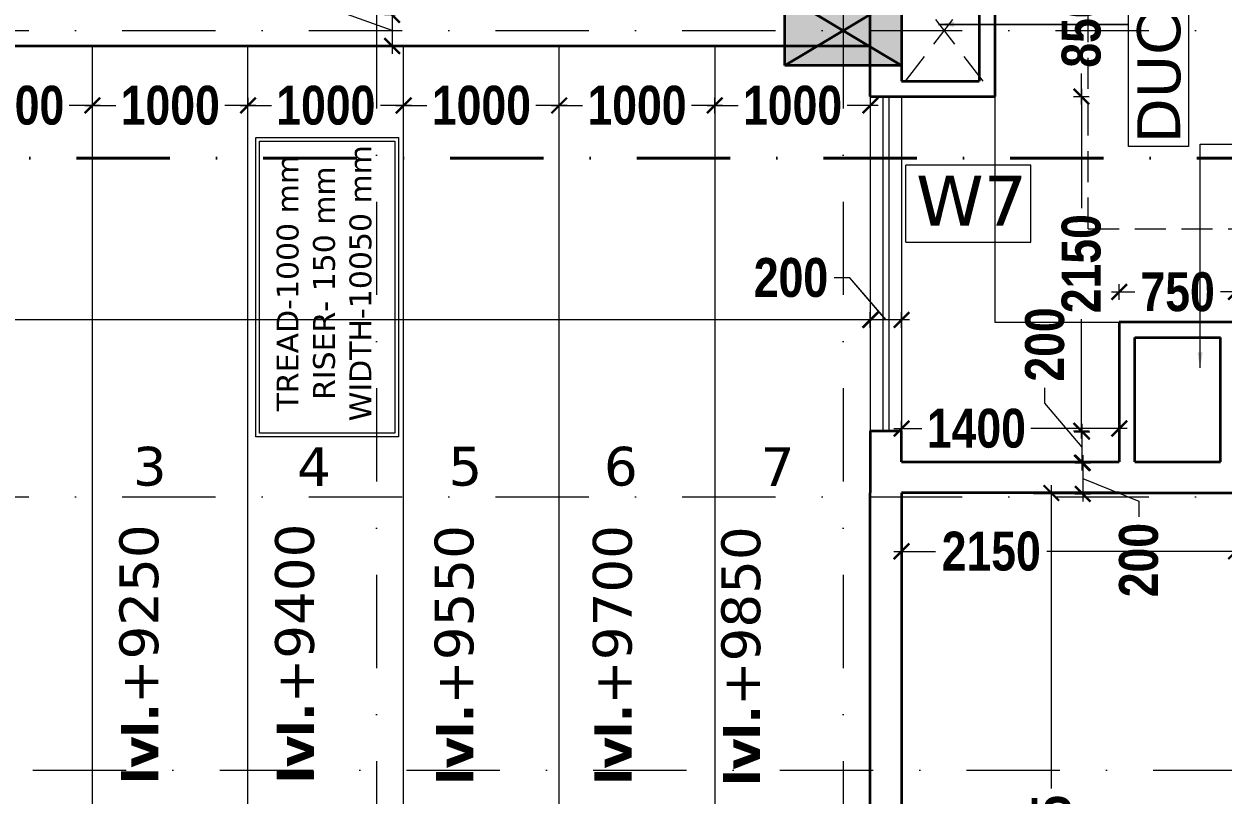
# Model space of a CAD drawing. Header units: millimetres. Extents: x -3092155 to 4513934, y -12317808 to 1850003.
# Drawn here: x -399599 to -391892, y -5538255 to -5533294 of the extents above; entities that cross this region are included whole.
import ezdxf

# ---------------------------------------------------------------- set-up
doc = ezdxf.new("R2010")
doc.units = ezdxf.units.MM
doc.header["$LTSCALE"] = 2
doc.header["$MEASUREMENT"] = 0
doc.header["$PDMODE"] = 34
doc.header["$PDSIZE"] = 500
for name, pattern in [('DASHDOT', [1, 0.5, -0.25, 0, -0.25]), ('DASHED2', [0.375, 0.25, -0.125]), ('HIDDEN', [0.375, 0.25, -0.125])]:
    doc.linetypes.add(name, pattern=pattern)
for name, color, linetype, lineweight, true_color in [('AEROW', 7, 'Continuous', 15, 0x0d0d0d), ('DOT', 7, 'DASHED2', 0, 0x89067c), ('duct text', 7, 'Continuous', 5, 0x30182a)]:
    doc.layers.add(name, color=color, linetype=linetype, lineweight=lineweight, true_color=true_color)
for name, color, linetype, lineweight in [('coloumn', 10, 'Continuous', 35), ('cornice', 12, 'Continuous', 25), ('D DIM', 250, 'Continuous', 9), ('DUCT', 37, 'Continuous', 35), ('glass', 5, 'Continuous', 15), ('GRID', 251, 'DASHDOT', 5), ('PROJ', 251, 'HIDDEN', 5), ('SILL', 74, 'Continuous', 9), ('slab', 7, 'Continuous', 15), ('Step', 251, 'Continuous', 9), ('TEXT', 7, 'Continuous', 13), ('W6', 162, 'Continuous', 5), ('WAll', 250, 'Continuous', 35)]:
    doc.layers.add(name, color=color, linetype=linetype, lineweight=lineweight)
doc.styles.add('door', font='arial.ttf', dxfattribs={"height": 70})
doc.styles.add('INNER DIM', font='ARIALNB.TTF', dxfattribs={"height": 250})
doc.styles.add('style2', font='verdana.ttf')
doc.dimstyles.new('DOOR', dxfattribs={"dimtxt": 100, "dimasz": 100, "dimexe": 25, "dimexo": 50, "dimgap": 25, "dimtad": 0, "dimtih": 1, "dimtoh": 1, "dimdec": 0, "dimzin": 3, "dimdsep": 46, "dimtxsty": 'door', "dimblk": 'OBLIQUE', "dimcen": 200, "dimclrd": 256, "dimclre": 256, "dimclrt": 256, "dimadec": 0, "dimazin": 0, "dimtfac": 1, "dimtdec": 0, "dimtofl": 0, "dimtmove": 2, "dimatfit": 3, "dimfxl": 300, "dimfxlon": 1, "dimfrac": 1, "dimtolj": 1, "dimtzin": 0, "dimlwd": -1, "dimlwe": -1, "dimarcsym": 0})
doc.dimstyles.new('external final', dxfattribs={"dimscale": 0, "dimtxt": 250, "dimasz": 100, "dimexe": 50, "dimexo": 50, "dimgap": 50, "dimtad": 0, "dimdec": 0, "dimzin": 0, "dimdsep": 46, "dimtxsty": 'INNER DIM', "dimblk": 'ARCHTICK', "dimcen": 100, "dimdle": 50, "dimclrd": 256, "dimclre": 256, "dimclrt": 256, "dimadec": 0, "dimazin": 0, "dimtfac": 1, "dimtdec": 0, "dimtix": 1, "dimtmove": 1, "dimatfit": 3, "dimfxl": 50, "dimfxlon": 1, "dimtolj": 1, "dimtzin": 0, "dimlwd": -1, "dimlwe": -1, "dimarcsym": 1})

# ---------------------------------------------------------------- blocks, each defined once
blk = doc.blocks.new('_ArchTick')
at = {"color": 0, "linetype": 'ByBlock', "const_width": 0.15}
blk.add_lwpolyline([(-0.5, -0.5), (0.5, 0.5)], dxfattribs=at)
blk = doc.blocks.new('*D235')
at = {"layer": 'D DIM', "ltscale": 100, "transparency": 16777216}
for p, q in [((-392802.8, -5532861.2), (-392802.8, -5533060.2)), ((-392852.8, -5532911.2), (-392752.8, -5532911.2)), ((-392802.8, -5533811.2), (-392802.8, -5533612.2)), ((-392852.8, -5533761.2), (-392752.8, -5533761.2))]:
    blk.add_line(p, q, dxfattribs=at)
at = {"layer": 'Defpoints', "color": 0, "lineweight": 50, "ltscale": 100, "transparency": 16777216}
for p in [(-393358.5, -5532911.2), (-393358.5, -5533761.2), (-392802.8, -5533761.2)]:
    blk.add_point(p, dxfattribs=at)
at = {"layer": 'D DIM', "ltscale": 100, "transparency": 16777216, "xscale": 100, "yscale": 100, "zscale": 100}
for p, rotation in [((-392802.8, -5532911.2), 90), ((-392802.8, -5533761.2), 270)]:
    blk.add_blockref('_ArchTick', p, dxfattribs=dict(at, rotation=rotation))
at = {"layer": 'D DIM', "ltscale": 100, "transparency": 16777216, "insert": (-392802.8, -5533336.2), "char_height": 250, "attachment_point": 5, "rotation": 90, "style": 'INNER DIM'}
blk.add_mtext('\\A1;850', dxfattribs=at)
blk = doc.blocks.new('*D236')
at = {"layer": 'D DIM', "ltscale": 100, "transparency": 16777216}
for p, q in [((-392852.8, -5533761.2), (-392752.8, -5533761.2)), ((-392802.8, -5533711.2), (-392802.8, -5534478.2)), ((-392802.8, -5535961.2), (-392802.8, -5535194.2)), ((-392852.8, -5535911.2), (-392752.8, -5535911.2))]:
    blk.add_line(p, q, dxfattribs=at)
at = {"layer": 'Defpoints', "color": 0, "lineweight": 50, "ltscale": 100, "transparency": 16777216}
for p in [(-393358.5, -5533761.2), (-393358.5, -5535911.2), (-392802.8, -5535911.2)]:
    blk.add_point(p, dxfattribs=at)
at = {"layer": 'D DIM', "ltscale": 100, "transparency": 16777216, "xscale": 100, "yscale": 100, "zscale": 100}
for p, rotation in [((-392802.8, -5533761.2), 90), ((-392802.8, -5535911.2), 270)]:
    blk.add_blockref('_ArchTick', p, dxfattribs=dict(at, rotation=rotation))
at = {"layer": 'D DIM', "ltscale": 100, "transparency": 16777216, "insert": (-392802.8, -5534836.2), "char_height": 250, "attachment_point": 5, "rotation": 90, "style": 'INNER DIM'}
blk.add_mtext('\\A1;2150', dxfattribs=at)
blk = doc.blocks.new('*D411')
at = {"layer": 'D DIM', "ltscale": 100, "transparency": 16777216}
for p, q in [((-394290.6, -5534926.7), (-394390.6, -5534926.7)), ((-394058.1, -5535197.9), (-394290.6, -5534926.7)), ((-394158.1, -5535247.9), (-394158.1, -5535147.9)), ((-393958.1, -5535247.9), (-393958.1, -5535147.9)), ((-393908.1, -5535197.9), (-394208.1, -5535197.9))]:
    blk.add_line(p, q, dxfattribs=at)
at = {"layer": 'Defpoints', "color": 0, "lineweight": 50, "ltscale": 100, "transparency": 16777216}
for p in [(-394158.1, -5535197.9), (-394158.1, -5535911.2), (-393958.1, -5535911.2)]:
    blk.add_point(p, dxfattribs=at)
at = {"layer": 'D DIM', "ltscale": 100, "transparency": 16777216, "xscale": 100, "yscale": 100, "zscale": 100, "rotation": 180}
blk.add_blockref('_ArchTick', (-394158.1, -5535197.9), dxfattribs=at)
at = {"layer": 'D DIM', "ltscale": 100, "transparency": 16777216, "xscale": 100, "yscale": 100, "zscale": 100}
blk.add_blockref('_ArchTick', (-393958.1, -5535197.9), dxfattribs=at)
at = {"layer": 'D DIM', "ltscale": 100, "transparency": 16777216, "insert": (-394668.9, -5534926.7), "char_height": 250, "attachment_point": 5, "style": 'INNER DIM'}
blk.add_mtext('\\A1;200', dxfattribs=at)
blk = doc.blocks.new('*D415')
at = {"layer": 'D DIM', "ltscale": 100, "transparency": 16777216}
for p, q in [((-397706.4, -5533167.4), (-397706.4, -5533067.4)), ((-397232.9, -5533336.2), (-397706.4, -5533167.4)), ((-397208.1, -5533236.2), (-397282.9, -5533236.2)), ((-397232.9, -5533186.2), (-397232.9, -5533486.2)), ((-397208.1, -5533436.2), (-397282.9, -5533436.2))]:
    blk.add_line(p, q, dxfattribs=at)
at = {"layer": 'Defpoints', "color": 0, "lineweight": 50, "ltscale": 100, "transparency": 16777216}
for p in [(-397158.1, -5533236.2), (-397232.9, -5533436.2), (-397158.1, -5533436.2)]:
    blk.add_point(p, dxfattribs=at)
at = {"layer": 'D DIM', "ltscale": 100, "transparency": 16777216, "xscale": 100, "yscale": 100, "zscale": 100}
for p, rotation in [((-397232.9, -5533236.2), 90), ((-397232.9, -5533436.2), 270)]:
    blk.add_blockref('_ArchTick', p, dxfattribs=dict(at, rotation=rotation))
at = {"layer": 'D DIM', "ltscale": 100, "transparency": 16777216, "insert": (-397706.4, -5532789), "char_height": 250, "attachment_point": 5, "rotation": 90, "style": 'INNER DIM'}
blk.add_mtext('\\A1;200', dxfattribs=at)
blk = doc.blocks.new('*D416')
at = {"layer": 'D DIM', "ltscale": 100, "transparency": 16777216}
for p, q in [((-403096.8, -5533386.2), (-403096.8, -5536040.9)), ((-403146.8, -5533436.2), (-403046.8, -5533436.2)), ((-403096.8, -5539411.2), (-403096.8, -5536756.5)), ((-403046.8, -5539361.2), (-403146.8, -5539361.2))]:
    blk.add_line(p, q, dxfattribs=at)
at = {"layer": 'Defpoints', "color": 0, "lineweight": 50, "ltscale": 100, "transparency": 16777216}
for p in [(-404496.8, -5533436.2), (-403096.8, -5539361.2), (-397158.1, -5539361.2)]:
    blk.add_point(p, dxfattribs=at)
at = {"layer": 'D DIM', "ltscale": 100, "transparency": 16777216, "xscale": 100, "yscale": 100, "zscale": 100}
for p, rotation in [((-403096.8, -5533436.2), 90), ((-403096.8, -5539361.2), 270)]:
    blk.add_blockref('_ArchTick', p, dxfattribs=dict(at, rotation=rotation))
at = {"layer": 'D DIM', "ltscale": 100, "transparency": 16777216, "insert": (-403096.8, -5536398.7), "char_height": 250, "attachment_point": 5, "rotation": 90, "style": 'INNER DIM'}
blk.add_mtext('\\A1;5925', dxfattribs=at)
blk = doc.blocks.new('*D421')
at = {"layer": 'D DIM', "ltscale": 100, "transparency": 16777216}
for p, q in [((-407078.1, -5535147.9), (-407078.1, -5535247.9)), ((-394158.1, -5535247.9), (-394158.1, -5535147.9)), ((-407128.1, -5535197.9), (-402073.4, -5535197.9)), ((-394108.1, -5535197.9), (-401213.7, -5535197.9))]:
    blk.add_line(p, q, dxfattribs=at)
at = {"layer": 'Defpoints', "color": 0, "lineweight": 50, "ltscale": 100, "transparency": 16777216}
for p in [(-407078.1, -5533561.2), (-407078.1, -5535197.9), (-394158.1, -5535911.2)]:
    blk.add_point(p, dxfattribs=at)
at = {"layer": 'D DIM', "ltscale": 100, "transparency": 16777216, "xscale": 100, "yscale": 100, "zscale": 100, "rotation": 180}
blk.add_blockref('_ArchTick', (-407078.1, -5535197.9), dxfattribs=at)
at = {"layer": 'D DIM', "ltscale": 100, "transparency": 16777216, "xscale": 100, "yscale": 100, "zscale": 100}
blk.add_blockref('_ArchTick', (-394158.1, -5535197.9), dxfattribs=at)
at = {"layer": 'D DIM', "ltscale": 100, "transparency": 16777216, "insert": (-401643.5, -5535197.9), "char_height": 250, "attachment_point": 5, "style": 'INNER DIM'}
blk.add_mtext('\\A1;12920', dxfattribs=at)
blk = doc.blocks.new('*D430')
at = {"layer": 'D DIM', "ltscale": 100, "transparency": 16777216}
for p, q in [((-393046.1, -5536311.2), (-392946.1, -5536311.2)), ((-392996.1, -5536261.2), (-392996.1, -5538212.1)), ((-392996.1, -5540886.2), (-392996.1, -5538935.3)), ((-393046.1, -5540836.2), (-392946.1, -5540836.2))]:
    blk.add_line(p, q, dxfattribs=at)
at = {"layer": 'Defpoints', "color": 0, "lineweight": 50, "ltscale": 100, "transparency": 16777216}
for p in [(-393958.1, -5536311.2), (-392996.1, -5536311.2), (-393958.1, -5540836.2)]:
    blk.add_point(p, dxfattribs=at)
at = {"layer": 'D DIM', "ltscale": 100, "transparency": 16777216, "xscale": 100, "yscale": 100, "zscale": 100}
for p, rotation in [((-392996.1, -5536311.2), 90), ((-392996.1, -5540836.2), 270)]:
    blk.add_blockref('_ArchTick', p, dxfattribs=dict(at, rotation=rotation))
at = {"layer": 'D DIM', "ltscale": 100, "transparency": 16777216, "insert": (-392996.1, -5538573.7), "char_height": 250, "attachment_point": 5, "rotation": 90, "style": 'INNER DIM'}
blk.add_mtext('\\A1;4525', dxfattribs=at)
blk = doc.blocks.new('*D871')
at = {"layer": 'D DIM', "ltscale": 100, "transparency": 16777216}
for p, q in [((-394291.8, -5534926.7), (-394391.8, -5534926.7)), ((-394059.1, -5535197.9), (-394291.8, -5534926.7)), ((-394159.3, -5535247.9), (-394159.3, -5535147.9)), ((-393958.9, -5535247.9), (-393958.9, -5535147.9)), ((-393908.9, -5535197.9), (-394209.3, -5535197.9))]:
    blk.add_line(p, q, dxfattribs=at)
at = {"layer": 'Defpoints', "color": 0, "lineweight": 50, "ltscale": 100, "transparency": 16777216}
for p in [(-394159.3, -5535197.9), (-394159.3, -5535911.2), (-393958.9, -5535911.2)]:
    blk.add_point(p, dxfattribs=at)
at = {"layer": 'D DIM', "ltscale": 100, "transparency": 16777216, "xscale": 100, "yscale": 100, "zscale": 100, "rotation": 180}
blk.add_blockref('_ArchTick', (-394159.3, -5535197.9), dxfattribs=at)
at = {"layer": 'D DIM', "ltscale": 100, "transparency": 16777216, "xscale": 100, "yscale": 100, "zscale": 100}
blk.add_blockref('_ArchTick', (-393958.9, -5535197.9), dxfattribs=at)
at = {"layer": 'D DIM', "ltscale": 100, "transparency": 16777216, "insert": (-394670.1, -5534926.7), "char_height": 250, "attachment_point": 5, "style": 'INNER DIM'}
blk.add_mtext('\\A1;200', dxfattribs=at)
blk = doc.blocks.new('*D885')
at = {"layer": 'D DIM', "ltscale": 100, "transparency": 16777216}
for p, q in [((-395158.9, -5533868.3), (-395158.9, -5533768.3)), ((-394158.9, -5533868.3), (-394158.9, -5533768.3)), ((-395208.9, -5533818.3), (-395009.1, -5533818.3)), ((-394108.9, -5533818.3), (-394308.7, -5533818.3))]:
    blk.add_line(p, q, dxfattribs=at)
at = {"layer": 'Defpoints', "color": 0, "lineweight": 50, "ltscale": 100, "transparency": 16777216}
for p in [(-395158.9, -5533818.3), (-395158.9, -5534142.3), (-394158.9, -5534142.3)]:
    blk.add_point(p, dxfattribs=at)
at = {"layer": 'D DIM', "ltscale": 100, "transparency": 16777216, "xscale": 100, "yscale": 100, "zscale": 100, "rotation": 180}
blk.add_blockref('_ArchTick', (-395158.9, -5533818.3), dxfattribs=at)
at = {"layer": 'D DIM', "ltscale": 100, "transparency": 16777216, "xscale": 100, "yscale": 100, "zscale": 100}
blk.add_blockref('_ArchTick', (-394158.9, -5533818.3), dxfattribs=at)
at = {"layer": 'D DIM', "ltscale": 100, "transparency": 16777216, "insert": (-394658.9, -5533818.3), "char_height": 250, "attachment_point": 5, "style": 'INNER DIM'}
blk.add_mtext('\\A1;1000', dxfattribs=at)
blk = doc.blocks.new('*D886')
at = {"layer": 'D DIM', "ltscale": 100, "transparency": 16777216}
for p, q in [((-396158.9, -5533818.3), (-396158.9, -5533768.3)), ((-395158.9, -5533868.3), (-395158.9, -5533768.3)), ((-396208.9, -5533818.3), (-396009.1, -5533818.3)), ((-395108.9, -5533818.3), (-395308.7, -5533818.3))]:
    blk.add_line(p, q, dxfattribs=at)
at = {"layer": 'Defpoints', "color": 0, "lineweight": 50, "ltscale": 100, "transparency": 16777216}
for p in [(-396158.9, -5533818.3), (-396158.9, -5533818.3), (-395158.9, -5534142.3)]:
    blk.add_point(p, dxfattribs=at)
at = {"layer": 'D DIM', "ltscale": 100, "transparency": 16777216, "xscale": 100, "yscale": 100, "zscale": 100, "rotation": 180}
blk.add_blockref('_ArchTick', (-396158.9, -5533818.3), dxfattribs=at)
at = {"layer": 'D DIM', "ltscale": 100, "transparency": 16777216, "xscale": 100, "yscale": 100, "zscale": 100}
blk.add_blockref('_ArchTick', (-395158.9, -5533818.3), dxfattribs=at)
at = {"layer": 'D DIM', "ltscale": 100, "transparency": 16777216, "insert": (-395658.9, -5533818.3), "char_height": 250, "attachment_point": 5, "style": 'INNER DIM'}
blk.add_mtext('\\A1;1000', dxfattribs=at)
blk = doc.blocks.new('*D887')
at = {"layer": 'D DIM', "ltscale": 100, "transparency": 16777216}
for p, q in [((-397158.9, -5533818.3), (-397158.9, -5533768.3)), ((-396158.9, -5533818.3), (-396158.9, -5533768.3)), ((-397208.9, -5533818.3), (-397009.1, -5533818.3)), ((-396108.9, -5533818.3), (-396308.7, -5533818.3))]:
    blk.add_line(p, q, dxfattribs=at)
at = {"layer": 'Defpoints', "color": 0, "lineweight": 50, "ltscale": 100, "transparency": 16777216}
for p in [(-397158.9, -5533818.3), (-397158.9, -5533818.3), (-396158.9, -5533818.3)]:
    blk.add_point(p, dxfattribs=at)
at = {"layer": 'D DIM', "ltscale": 100, "transparency": 16777216, "xscale": 100, "yscale": 100, "zscale": 100, "rotation": 180}
blk.add_blockref('_ArchTick', (-397158.9, -5533818.3), dxfattribs=at)
at = {"layer": 'D DIM', "ltscale": 100, "transparency": 16777216, "xscale": 100, "yscale": 100, "zscale": 100}
blk.add_blockref('_ArchTick', (-396158.9, -5533818.3), dxfattribs=at)
at = {"layer": 'D DIM', "ltscale": 100, "transparency": 16777216, "insert": (-396658.9, -5533818.3), "char_height": 250, "attachment_point": 5, "style": 'INNER DIM'}
blk.add_mtext('\\A1;1000', dxfattribs=at)
blk = doc.blocks.new('*D888')
at = {"layer": 'D DIM', "ltscale": 100, "transparency": 16777216}
for p, q in [((-398158.9, -5533818.3), (-398158.9, -5533768.3)), ((-397158.9, -5533818.3), (-397158.9, -5533768.3)), ((-398208.9, -5533818.3), (-398009.1, -5533818.3)), ((-397108.9, -5533818.3), (-397308.7, -5533818.3))]:
    blk.add_line(p, q, dxfattribs=at)
at = {"layer": 'Defpoints', "color": 0, "lineweight": 50, "ltscale": 100, "transparency": 16777216}
for p in [(-398158.9, -5533818.3), (-398158.9, -5533818.3), (-397158.9, -5533818.3)]:
    blk.add_point(p, dxfattribs=at)
at = {"layer": 'D DIM', "ltscale": 100, "transparency": 16777216, "xscale": 100, "yscale": 100, "zscale": 100, "rotation": 180}
blk.add_blockref('_ArchTick', (-398158.9, -5533818.3), dxfattribs=at)
at = {"layer": 'D DIM', "ltscale": 100, "transparency": 16777216, "xscale": 100, "yscale": 100, "zscale": 100}
blk.add_blockref('_ArchTick', (-397158.9, -5533818.3), dxfattribs=at)
at = {"layer": 'D DIM', "ltscale": 100, "transparency": 16777216, "insert": (-397658.9, -5533818.3), "char_height": 250, "attachment_point": 5, "style": 'INNER DIM'}
blk.add_mtext('\\A1;1000', dxfattribs=at)
blk = doc.blocks.new('*D889')
at = {"layer": 'D DIM', "ltscale": 100, "transparency": 16777216}
for p, q in [((-399158.9, -5533818.3), (-399158.9, -5533768.3)), ((-398158.9, -5533818.3), (-398158.9, -5533768.3)), ((-399208.9, -5533818.3), (-399009.1, -5533818.3)), ((-398108.9, -5533818.3), (-398308.7, -5533818.3))]:
    blk.add_line(p, q, dxfattribs=at)
at = {"layer": 'Defpoints', "color": 0, "lineweight": 50, "ltscale": 100, "transparency": 16777216}
for p in [(-399158.9, -5533818.3), (-399158.9, -5533818.3), (-398158.9, -5533818.3)]:
    blk.add_point(p, dxfattribs=at)
at = {"layer": 'D DIM', "ltscale": 100, "transparency": 16777216, "xscale": 100, "yscale": 100, "zscale": 100, "rotation": 180}
blk.add_blockref('_ArchTick', (-399158.9, -5533818.3), dxfattribs=at)
at = {"layer": 'D DIM', "ltscale": 100, "transparency": 16777216, "xscale": 100, "yscale": 100, "zscale": 100}
blk.add_blockref('_ArchTick', (-398158.9, -5533818.3), dxfattribs=at)
at = {"layer": 'D DIM', "ltscale": 100, "transparency": 16777216, "insert": (-398658.9, -5533818.3), "char_height": 250, "attachment_point": 5, "style": 'INNER DIM'}
blk.add_mtext('\\A1;1000', dxfattribs=at)
blk = doc.blocks.new('*D890')
at = {"layer": 'D DIM', "ltscale": 100, "transparency": 16777216}
for p, q in [((-400158.9, -5533818.3), (-400158.9, -5533768.3)), ((-399158.9, -5533818.3), (-399158.9, -5533768.3)), ((-400208.9, -5533818.3), (-400009.1, -5533818.3)), ((-399108.9, -5533818.3), (-399308.7, -5533818.3))]:
    blk.add_line(p, q, dxfattribs=at)
at = {"layer": 'Defpoints', "color": 0, "lineweight": 50, "ltscale": 100, "transparency": 16777216}
for p in [(-400158.9, -5533818.3), (-400158.9, -5533818.3), (-399158.9, -5533818.3)]:
    blk.add_point(p, dxfattribs=at)
at = {"layer": 'D DIM', "ltscale": 100, "transparency": 16777216, "xscale": 100, "yscale": 100, "zscale": 100, "rotation": 180}
blk.add_blockref('_ArchTick', (-400158.9, -5533818.3), dxfattribs=at)
at = {"layer": 'D DIM', "ltscale": 100, "transparency": 16777216, "xscale": 100, "yscale": 100, "zscale": 100}
blk.add_blockref('_ArchTick', (-399158.9, -5533818.3), dxfattribs=at)
at = {"layer": 'D DIM', "ltscale": 100, "transparency": 16777216, "insert": (-399658.9, -5533818.3), "char_height": 250, "attachment_point": 5, "style": 'INNER DIM'}
blk.add_mtext('\\A1;1000', dxfattribs=at)
blk = doc.blocks.new('*D928')
at = {"layer": 'D DIM', "ltscale": 100, "transparency": 16777216}
for p, q in [((-392793.8, -5536067.2), (-392793.8, -5536367.2)), ((-392843.8, -5536117.2), (-392743.8, -5536117.2)), ((-392793.8, -5536217.2), (-392433.9, -5536364.9)), ((-392843.8, -5536317.2), (-392743.8, -5536317.2)), ((-392433.9, -5536364.9), (-392433.9, -5536464.9))]:
    blk.add_line(p, q, dxfattribs=at)
at = {"layer": 'Defpoints', "color": 0, "lineweight": 50, "ltscale": 100, "transparency": 16777216}
for p in [(-393259.9, -5536117.2), (-393259.9, -5536317.2), (-392793.8, -5536317.2)]:
    blk.add_point(p, dxfattribs=at)
at = {"layer": 'D DIM', "ltscale": 100, "transparency": 16777216, "xscale": 100, "yscale": 100, "zscale": 100}
for p, rotation in [((-392793.8, -5536117.2), 90), ((-392793.8, -5536317.2), 270)]:
    blk.add_blockref('_ArchTick', p, dxfattribs=dict(at, rotation=rotation))
at = {"layer": 'D DIM', "ltscale": 100, "transparency": 16777216, "insert": (-392433.9, -5536743.2), "char_height": 250, "attachment_point": 5, "rotation": 90, "style": 'INNER DIM'}
blk.add_mtext('\\A1;200', dxfattribs=at)
blk = doc.blocks.new('*D929')
at = {"layer": 'D DIM', "ltscale": 100, "transparency": 16777216}
for p, q in [((-393958.5, -5535896.4), (-393958.5, -5535846.4)), ((-392559, -5535896.4), (-392559, -5535846.4)), ((-394008.5, -5535896.4), (-393827.8, -5535896.4)), ((-392509, -5535896.4), (-393127.4, -5535896.4))]:
    blk.add_line(p, q, dxfattribs=at)
at = {"layer": 'Defpoints', "color": 0, "lineweight": 50, "ltscale": 100, "transparency": 16777216}
for p in [(-393958.5, -5535911.2), (-392559, -5535896.4), (-392559, -5535911.2)]:
    blk.add_point(p, dxfattribs=at)
at = {"layer": 'D DIM', "ltscale": 100, "transparency": 16777216, "xscale": 100, "yscale": 100, "zscale": 100, "rotation": 180}
blk.add_blockref('_ArchTick', (-393958.5, -5535896.4), dxfattribs=at)
at = {"layer": 'D DIM', "ltscale": 100, "transparency": 16777216, "xscale": 100, "yscale": 100, "zscale": 100}
blk.add_blockref('_ArchTick', (-392559, -5535896.4), dxfattribs=at)
at = {"layer": 'D DIM', "ltscale": 100, "transparency": 16777216, "insert": (-393477.6, -5535896.4), "char_height": 250, "attachment_point": 5, "style": 'INNER DIM'}
blk.add_mtext('\\A1;1400', dxfattribs=at)
blk = doc.blocks.new('*D930')
at = {"layer": 'D DIM', "ltscale": 100, "transparency": 16777216}
for p, q in [((-392609, -5535018.4), (-392459.9, -5535018.4)), ((-392559, -5535068.4), (-392559, -5534968.4)), ((-391759, -5535018.4), (-391908.1, -5535018.4)), ((-391809, -5535068.4), (-391809, -5534968.4))]:
    blk.add_line(p, q, dxfattribs=at)
at = {"layer": 'Defpoints', "color": 0, "lineweight": 50, "ltscale": 100, "transparency": 16777216}
for p in [(-391809, -5535018.4), (-392559, -5535511.2), (-391809, -5535511.2)]:
    blk.add_point(p, dxfattribs=at)
at = {"layer": 'D DIM', "ltscale": 100, "transparency": 16777216, "xscale": 100, "yscale": 100, "zscale": 100, "rotation": 180}
blk.add_blockref('_ArchTick', (-392559, -5535018.4), dxfattribs=at)
at = {"layer": 'D DIM', "ltscale": 100, "transparency": 16777216, "xscale": 100, "yscale": 100, "zscale": 100}
blk.add_blockref('_ArchTick', (-391809, -5535018.4), dxfattribs=at)
at = {"layer": 'D DIM', "ltscale": 100, "transparency": 16777216, "insert": (-392184, -5535018.4), "char_height": 250, "attachment_point": 5, "style": 'INNER DIM'}
blk.add_mtext('\\A1;750', dxfattribs=at)
blk = doc.blocks.new('*D935')
at = {"layer": 'D DIM', "ltscale": 100, "transparency": 16777216}
for p, q in [((-393958.5, -5536636.9), (-393958.5, -5536736.9)), ((-391809, -5536636.9), (-391809, -5536736.9)), ((-394008.5, -5536686.9), (-393740.1, -5536686.9)), ((-391759, -5536686.9), (-393024.1, -5536686.9))]:
    blk.add_line(p, q, dxfattribs=at)
at = {"layer": 'Defpoints', "color": 0, "lineweight": 50, "ltscale": 100, "transparency": 16777216}
for p in [(-393958.5, -5536311.2), (-391809, -5536311.2), (-393958.5, -5536686.9)]:
    blk.add_point(p, dxfattribs=at)
at = {"layer": 'D DIM', "ltscale": 100, "transparency": 16777216, "xscale": 100, "yscale": 100, "zscale": 100, "rotation": 180}
blk.add_blockref('_ArchTick', (-393958.5, -5536686.9), dxfattribs=at)
at = {"layer": 'D DIM', "ltscale": 100, "transparency": 16777216, "xscale": 100, "yscale": 100, "zscale": 100}
blk.add_blockref('_ArchTick', (-391809, -5536686.9), dxfattribs=at)
at = {"layer": 'D DIM', "ltscale": 100, "transparency": 16777216, "insert": (-393382.1, -5536686.9), "char_height": 250, "attachment_point": 5, "style": 'INNER DIM'}
blk.add_mtext('\\A1;2150', dxfattribs=at)
blk = doc.blocks.new('*D946')
at = {"layer": 'D DIM', "ltscale": 100, "transparency": 16777216}
for p, q in [((-393037.4, -5535734.5), (-393037.4, -5535634.5)), ((-392798.4, -5536017.2), (-393037.4, -5535734.5)), ((-392798.4, -5536167.2), (-392798.4, -5535867.2)), ((-392848.4, -5535917.2), (-392748.4, -5535917.2)), ((-392798.4, -5536117.2), (-392848.4, -5536117.2))]:
    blk.add_line(p, q, dxfattribs=at)
at = {"layer": 'Defpoints', "color": 0, "lineweight": 50, "ltscale": 100, "transparency": 16777216}
for p in [(-393860.1, -5535917.2), (-392798.4, -5535917.2), (-392793.8, -5536117.2)]:
    blk.add_point(p, dxfattribs=at)
at = {"layer": 'D DIM', "ltscale": 100, "transparency": 16777216, "xscale": 100, "yscale": 100, "zscale": 100}
for p, rotation in [((-392798.4, -5535917.2), 90), ((-392798.4, -5536117.2), 270)]:
    blk.add_blockref('_ArchTick', p, dxfattribs=dict(at, rotation=rotation))
at = {"layer": 'D DIM', "ltscale": 100, "transparency": 16777216, "insert": (-393037.4, -5535356.2), "char_height": 250, "attachment_point": 5, "rotation": 90, "style": 'INNER DIM'}
blk.add_mtext('\\A1;200', dxfattribs=at)
blk = doc.blocks.new('S.F')
at = {"layer": 'coloumn', "ltscale": 100}
blk.add_hatch(color=256, dxfattribs=at).paths.add_polyline_path([(91710.5, -5841756.2), (91710.5, -5841306.2), (90960.5, -5841306.2), (90960.5, -5841756.2)])
for p, q in [((90960.5, -5841756.2), (90960.5, -5841306.2)), ((91710.5, -5841306.2), (91710.5, -5841756.2)), ((91710.5, -5841756.2), (90960.5, -5841756.2))]:
    blk.add_line(p, q, dxfattribs=at)
blk.add_lwpolyline([(91710.5, -5841756.2), (90960.5, -5841306.2), (91710.5, -5841306.2), (90960.5, -5841756.2)], dxfattribs=at)
blk = doc.blocks.new('YJJYH')
at = {"layer": 'Step', "ltscale": 100}
for p, q in [((-25657.6, -5701325.5), (-25657.6, -5695400.5)), ((-24657.6, -5701325.5), (-24657.6, -5695400.5)), ((-23657.6, -5701325.5), (-23657.6, -5695400.5)), ((-22657.6, -5701325.5), (-22657.6, -5695400.5))]:
    blk.add_line(p, q, dxfattribs=at)
at = {"layer": 'Step', "ltscale": 15000}
blk.add_line((-21657.6, -5695400.5), (-21657.6, -5700324.7), dxfattribs=at)
blk = doc.blocks.new('_Oblique')
at = {"color": 0, "linetype": 'ByBlock', "lineweight": -2}
blk.add_line((-0.5, -0.5), (0.5, 0.5), dxfattribs=at)
blk = doc.blocks.new('uyujnjh')
at = {"layer": 'PROJ', "linetype": 'DASHDOT', "lineweight": 40, "ltscale": 600}
blk.add_line((-186042.2, -5846539.3), (-249741.2, -5846539.3), dxfattribs=at)
blk = doc.blocks.new('hyh')
at = {"layer": 'duct text', "ltscale": 0.1}
blk.add_lwpolyline([(-129244.8, -5578072.5), (-129244.8, -5576500), (-128858.7, -5576500), (-128858.7, -5578072.5)], close=True, dxfattribs=at)
at = {"layer": 'duct text', "ltscale": 0.1, "insert": (-129048.2, -5577287.9), "char_height": 276.639, "width": 1547.237, "attachment_point": 5, "rotation": 90, "style": 'style2'}
blk.add_mtext('\\pt3043;DUCT-M', dxfattribs=at)
at = {"layer": 'duct text', "ltscale": 0.1}
blk.add_leader([(-130466.4, -5577286.3), (-129244.8, -5577286.3), (-130466.4, -5577286.3)], dimstyle='DOOR', dxfattribs=at)

msp = doc.modelspace()

# ---------------------------------------------------------------- linework, layer by layer
at = {"layer": 'DOT', "linetype": 'Continuous', "ltscale": 400}
for p, q in [((-393359.3, -5527611.2), (-393359.3, -5535211.5)), ((-393359.3, -5535211.5), (-387209.3, -5535211.2))]:
    msp.add_line(p, q, dxfattribs=at)
at = {"layer": 'DOT', "ltscale": 400}
for p, q in [((-392759.3, -5534611.5), (-392759.3, -5528211.2)), ((-393433.9, -5533661.2), (-393933.9, -5533011.2)), ((-393933.9, -5533661.2), (-393433.9, -5533011.2)), ((-392759.3, -5534611.5), (-385259.3, -5534611.1))]:
    msp.add_line(p, q, dxfattribs=at)
at = {"layer": 'DUCT', "ltscale": 100}
for p, q in [((-394159.3, -5533761.2), (-394159.3, -5532911.2)), ((-393359.3, -5532911.2), (-393359.3, -5533761.2)), ((-393959.3, -5533011.2), (-393959.3, -5533661.2)), ((-393459.3, -5533011.2), (-393459.3, -5533661.2)), ((-393959.3, -5533661.2), (-393459.3, -5533661.2)), ((-394159.3, -5533761.2), (-393359.3, -5533761.2)), ((-394159.3, -5533761.2), (-393959.3, -5533761.2)), ((-392559.4, -5535211.2), (-391809.4, -5535211.2)), ((-392559.4, -5535211.2), (-392559.4, -5536111.2)), ((-392459.4, -5535311.2), (-391909.4, -5535311.2)), ((-392459.4, -5536111.2), (-392459.4, -5535311.2)), ((-391909.4, -5536111.2), (-391909.4, -5535311.2)), ((-394159.3, -5535911.2), (-393958.9, -5535911.2)), ((-394159.3, -5535911.2), (-394159.3, -5536311.2)), ((-393958.9, -5536111.2), (-392559.4, -5536111.2)), ((-392459.4, -5536111.2), (-391909.4, -5536111.2)), ((-392459.4, -5536111.2), (-391909.4, -5536111.2)), ((-392559.4, -5536311.2), (-393958.9, -5536311.2)), ((-393109.4, -5536311.2), (-391809.4, -5536311.2))]:
    msp.add_line(p, q, dxfattribs=at)
at = {"layer": 'glass', "ltscale": 100}
for p, q in [((-394079.3, -5533761.2), (-394079.3, -5535911.2)), ((-394039.3, -5533761.2), (-394039.3, -5535911.2))]:
    msp.add_line(p, q, dxfattribs=at)
at = {"layer": 'GRID', "color": 5, "ltscale": 600}
for p, q in [((-397334.4, -5499634.4), (-397334.4, -5584428.2)), ((-394333.9, -5499634.4), (-394333.9, -5584428.2))]:
    msp.add_line(p, q, dxfattribs=at)
at = {"layer": 'GRID', "color": 6, "ltscale": 600}
for p, q in [((-460173.8, -5533336.2), (-367334.4, -5533336.2)), ((-460173.8, -5536336.2), (-367334.4, -5536336.2)), ((-461946.7, -5538093.6), (-365561.9, -5538093.6))]:
    msp.add_line(p, q, dxfattribs=at)
at = {"layer": 'SILL', "ltscale": 100}
for p, q in [((-394159.3, -5533761.2), (-394159.3, -5535911.2)), ((-393959.3, -5533761.2), (-393959.3, -5535911.2))]:
    msp.add_line(p, q, dxfattribs=at)
at = {"layer": 'slab', "lineweight": 13}
for points in [[(-398108.9, -5535950.4), (-398108.9, -5534025.2), (-397191.4, -5534025.2), (-397191.4, -5535950.4)], [(-398085.5, -5535927), (-398085.5, -5534048.6), (-397214.8, -5534048.6), (-397214.8, -5535927)]]:
    msp.add_lwpolyline(points, close=True, dxfattribs=at)
at = {"layer": 'W6', "ltscale": 0.1}
for p, q in [((-393128.3, -5534203.5), (-393930, -5534203.5)), ((-393930, -5534697.5), (-393930, -5534203.5)), ((-393128.3, -5534697.5), (-393128.3, -5534203.5)), ((-393930, -5534697.5), (-393128.3, -5534697.5))]:
    msp.add_line(p, q, dxfattribs=at)
at = {"layer": 'WAll', "ltscale": 100}
for p, q in [((-394159.3, -5533436.2), (-407079.3, -5533436.2)), ((-393958.9, -5536111.2), (-393958.9, -5535911.2)), ((-394159.3, -5539336.2), (-394159.3, -5536311.2)), ((-393959.3, -5536311.2), (-393959.3, -5540836.2))]:
    msp.add_line(p, q, dxfattribs=at)

# ---------------------------------------------------------------- block references
at = {"layer": 'coloumn'}
msp.add_blockref('S.F', (-485670.2, 308195), dxfattribs=at)
at = {"layer": 'cornice', "color": 3, "lineweight": 50}
for name, p in [('hyh', (-263254.8, 43989.8)), ('uyujnjh', (-198217.5, 312382.6))]:
    msp.add_blockref(name, p, dxfattribs=at)
at = {"layer": 'D DIM'}
msp.add_blockref('YJJYH', (-373501.8, 161963.5), dxfattribs=at)

# ---------------------------------------------------------------- texts
at = {"layer": 'TEXT', "ltscale": 0.1, "attachment_point": 5, "rotation": 90, "style": 'style2'}
for s, insert, char_height in [('TREAD-1000 mm\\PRISER- 150 mm\\PWIDTH-10050 mm', (-397669.6, -5534961.9), 140.4), ('{\\fVerdana|b1|i0|c0|p34;\\T0.95;lvl.\\fVerdana|b0|i0|c0|p34;\\H1.0833x;\\T1;+9250}', (-398858.7, -5537348.4), 230), ('{\\fVerdana|b1|i0|c0|p34;\\T0.95;lvl.\\fVerdana|b0|i0|c0|p34;\\H1.0833x;\\T1;+9400}', (-397857.9, -5537343.8), 230), ('{\\fVerdana|b1|i0|c0|p34;\\T0.95;lvl.\\fVerdana|b0|i0|c0|p34;\\H1.0833x;\\T1;+9550}', (-396832.7, -5537353), 230), ('{\\fVerdana|b1|i0|c0|p34;\\T0.95;lvl.\\fVerdana|b0|i0|c0|p34;\\H1.0833x;\\T1;+9700}', (-395815.4, -5537353), 230), ('{\\fVerdana|b1|i0|c0|p34;\\T0.95;lvl.\\fVerdana|b0|i0|c0|p34;\\H1.0833x;\\T1;+9850}', (-394989.6, -5537361), 230)]:
    msp.add_mtext(s, dxfattribs=dict(at, insert=insert, char_height=char_height))
at = {"layer": 'TEXT', "ltscale": 0.1, "char_height": 249.2, "attachment_point": 5, "style": 'style2'}
for s, insert in [('3', (-398791.1, -5536141.4)), ('4', (-397735.3, -5536141.4)), ('5', (-396762.4, -5536141.4)), ('6', (-395762.7, -5536141.4)), ('7', (-394754.8, -5536141.4))]:
    msp.add_mtext(s, dxfattribs=dict(at, insert=insert))
at = {"layer": 'W6', "style": 'style2'}
msp.add_text('W7', height=320, dxfattribs=at).set_placement((-393865.1, -5534590.6))

# ---------------------------------------------------------------- dimensions: what is measured, and where the dimension line sits
at = {"layer": 'D DIM', "ltscale": 100}
for base, p1, p2, angle, override, picture, middle in [((-397232.9, -5533436.2), (-397158.1, -5533236.2), (-397158.1, -5533436.2), 90, {"dimscale": 1}, '*D415', (-397706.4, -5533017.4)), ((-403096.8, -5539361.2), (-404496.8, -5533436.2), (-397158.1, -5539361.2), 90, {"dimscale": 1}, '*D416', (-403096.8, -5536398.7)), ((-407078.1, -5535197.9), (-394158.1, -5535911.2), (-407078.1, -5533561.2), 180, {"dimscale": 1}, '*D421', (-401643.5, -5535197.9)), ((-394159.3, -5535197.9), (-393958.9, -5535911.2), (-394159.3, -5535911.2), 180, {"dimscale": 1}, '*D871', (-394441.8, -5534926.7)), ((-394158.1, -5535197.9), (-393958.1, -5535911.2), (-394158.1, -5535911.2), 180, {"dimscale": 1}, '*D411', (-394440.6, -5534926.7)), ((-392798.4, -5535917.2), (-392793.8, -5536117.2), (-393860.1, -5535917.2), 90, {"dimscale": 1}, '*D946', (-393037.4, -5535584.5)), ((-392793.8, -5536317.2), (-393259.9, -5536117.2), (-393259.9, -5536317.2), 270, {"dimscale": 1, "dimtmove": 1}, '*D928', (-392433.9, -5536514.9))]:
    dim = msp.add_linear_dim(base=base, p1=p1, p2=p2, angle=angle, dimstyle='external final', override=override, dxfattribs=at)
    dim.commit()
    dim.dimension.update_dxf_attribs({"geometry": picture, "text_midpoint": middle, "dimtype": 160})
for base, p1, p2, angle, picture, middle in [((-392802.8, -5533761.2), (-393358.5, -5532911.2), (-393358.5, -5533761.2), 90, '*D235', (-392802.8, -5533336.2)), ((-400158.9, -5533818.3), (-399158.9, -5533818.3), (-400158.9, -5533818.3), 180, '*D890', (-399658.9, -5533818.3)), ((-399158.9, -5533818.3), (-398158.9, -5533818.3), (-399158.9, -5533818.3), 180, '*D889', (-398658.9, -5533818.3)), ((-398158.9, -5533818.3), (-397158.9, -5533818.3), (-398158.9, -5533818.3), 180, '*D888', (-397658.9, -5533818.3)), ((-397158.9, -5533818.3), (-396158.9, -5533818.3), (-397158.9, -5533818.3), 180, '*D887', (-396658.9, -5533818.3)), ((-396158.9, -5533818.3), (-395158.9, -5534142.3), (-396158.9, -5533818.3), 180, '*D886', (-395658.9, -5533818.3)), ((-395158.9, -5533818.3), (-394158.9, -5534142.3), (-395158.9, -5534142.3), 180, '*D885', (-394658.9, -5533818.3)), ((-392802.8, -5535911.2), (-393358.5, -5533761.2), (-393358.5, -5535911.2), 90, '*D236', (-392802.8, -5534836.2)), ((-392996.1, -5536311.2), (-393958.1, -5540836.2), (-393958.1, -5536311.2), 90, '*D430', (-392996.1, -5538573.7))]:
    dim = msp.add_linear_dim(base=base, p1=p1, p2=p2, angle=angle, dimstyle='external final', override={"dimscale": 1}, dxfattribs=at)
    dim.commit()
    dim.dimension.update_dxf_attribs({"geometry": picture, "text_midpoint": middle})
dim = msp.add_linear_dim(base=(-391809, -5535018.4), p1=(-392559, -5535511.2), p2=(-391809, -5535511.2), dimstyle='external final', override={"dimscale": 1}, dxfattribs=at)
dim.commit()
dim.dimension.update_dxf_attribs({"geometry": '*D930', "text_midpoint": (-392184, -5535018.4)})
for base, p1, p2, picture, middle in [((-392558.9851, -5535896.405), (-393958.4981, -5535911.2065), (-392558.9851, -5535911.2065), '*D929', (-393477.5865, -5535896.405)), ((-393958.4951, -5536686.905), (-391808.9851, -5536311.2065), (-393958.4951, -5536311.2065), '*D935', (-393382.0865, -5536686.905))]:
    dim = msp.add_linear_dim(base=base, p1=p1, p2=p2, dimstyle='external final', override={"dimscale": 1}, dxfattribs=at)
    dim.commit()
    dim.dimension.update_dxf_attribs({"geometry": picture, "text_midpoint": middle, "dimtype": 160})

# ---------------------------------------------------------------- leaders
at = {"layer": 'AEROW', "lineweight": 30, "ltscale": 100}
msp.add_leader([(-392039.8, -5535507), (-392039.8, -5534066.9), (-391104.2, -5534066.9)], dimstyle='external final', override={"dimscale": 1, "dimfxl": 50}, dxfattribs=at)

doc.saveas('drawing.dxf')
